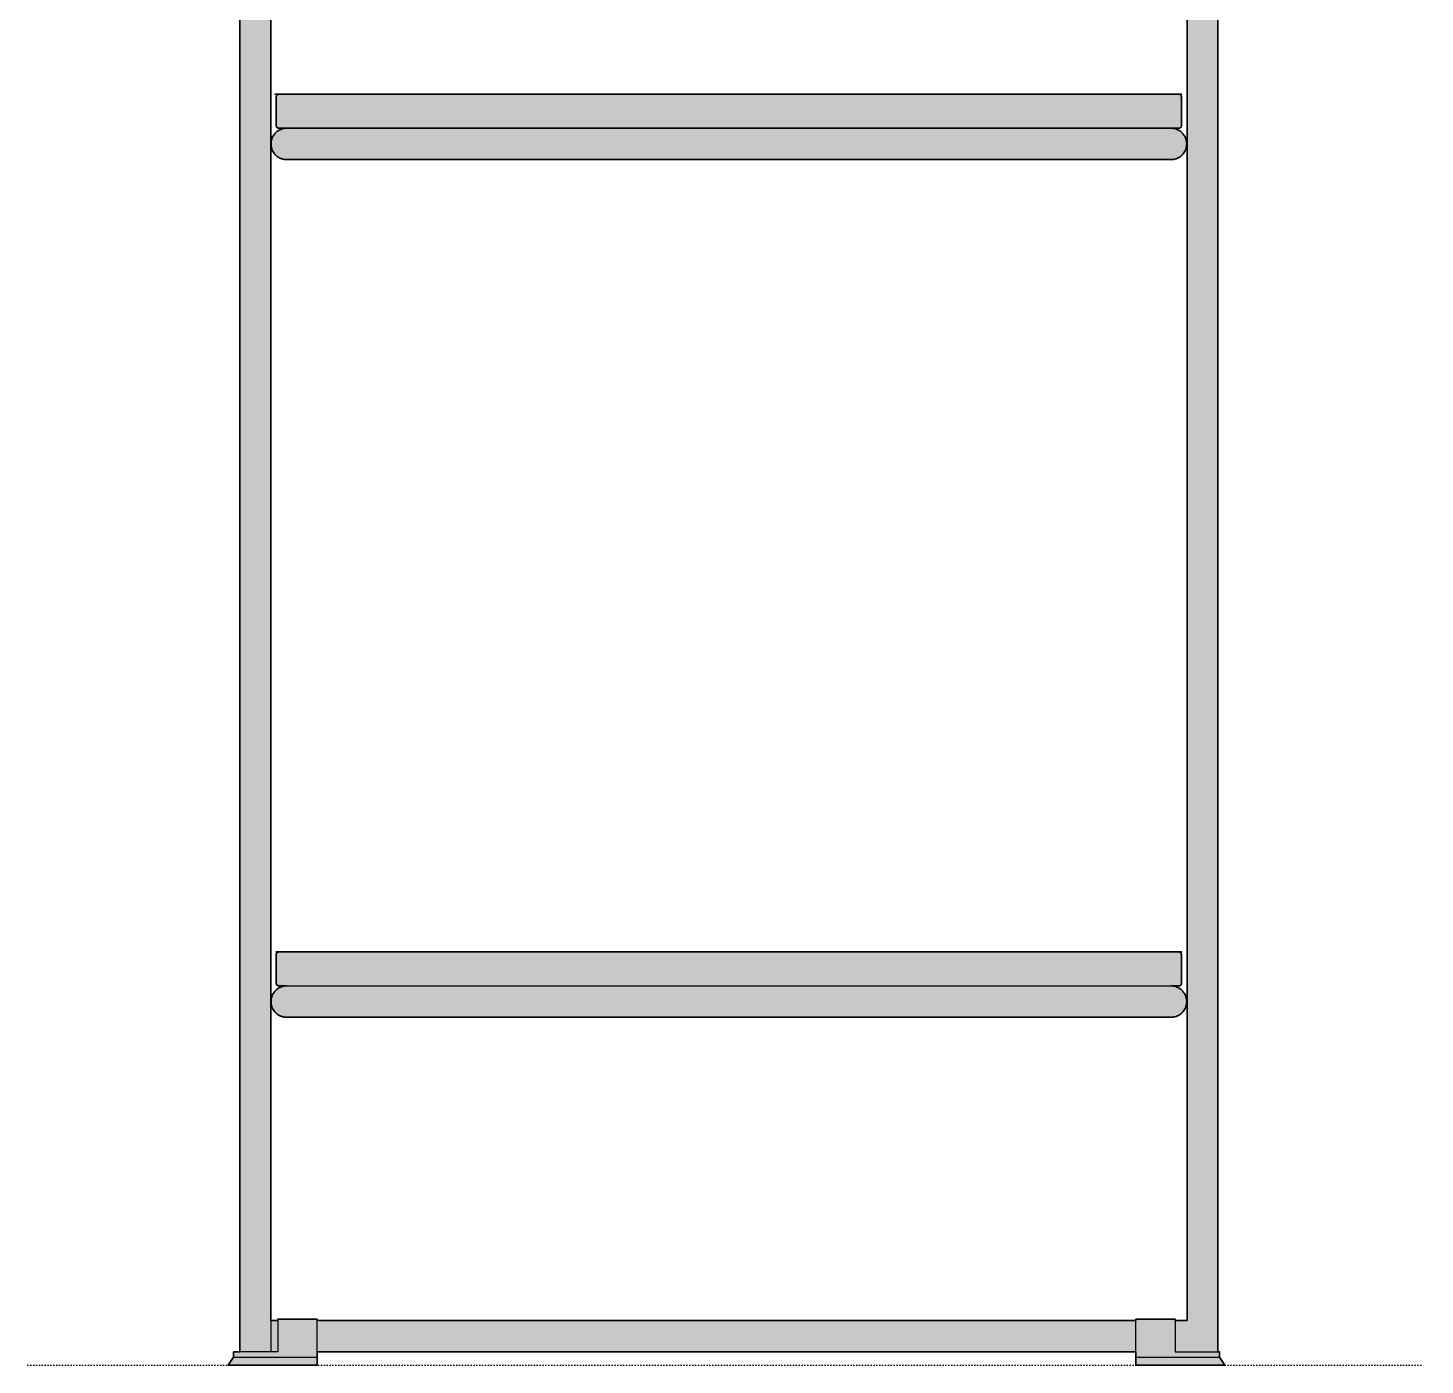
# Model space of a CAD drawing. Header units: millimetres. Extents: x 0 to 2151, y -627 to 1650.
# Drawn here: x 1617 to 2151, y 0 to 511 of the extents above; entities that cross this region are included whole.
import ezdxf

# ---------------------------------------------------------------- set-up
doc = ezdxf.new("R2010")
doc.units = ezdxf.units.MM
doc.linetypes.add('Dots', pattern=[1, 0, -1])
doc.layers.add('Blocks', color=7, linetype='Continuous')
doc.layers.add('Blocks$Fill', color=7, linetype='Continuous', true_color=0xffffff)
for name, color, linetype, lineweight, true_color in [('Blocks$Inner', 7, 'Continuous', 25, 0x007f00), ('Blocks$Outline', 7, 'Continuous', 35, 0xff3f3f), ('Groud', 7, 'Dots', 25, 0x243775)]:
    doc.layers.add(name, color=color, linetype=linetype, lineweight=lineweight, true_color=true_color)

# ---------------------------------------------------------------- blocks, each defined once
blk = doc.blocks.new('Planner MC520 Side')
at = {"layer": 'Blocks$Fill'}
h = blk.add_hatch(color=256, dxfattribs=at)
h.paths.add_polyline_path([(453.93, 1637), (453.95, 1637), (453.98, 1637), (454, 1637), (454.02, 1637.01), (454.04, 1637.01), (454.07, 1637.01), (454.09, 1637.02), (454.11, 1637.02), (454.13, 1637.03), (454.16, 1637.03), (454.18, 1637.04), (454.2, 1637.04), (454.23, 1637.05), (454.25, 1637.06), (454.27, 1637.07), (454.29, 1637.08), (454.32, 1637.09), (454.34, 1637.1), (454.36, 1637.11), (454.38, 1637.12), (454.41, 1637.13), (454.43, 1637.15), (454.45, 1637.16), (454.47, 1637.17), (454.49, 1637.19), (454.51, 1637.2), (454.53, 1637.22), (454.55, 1637.23), (454.57, 1637.25), (454.59, 1637.27), (454.61, 1637.28), (454.63, 1637.3), (454.64, 1637.32), (454.66, 1637.34), (454.68, 1637.36), (454.69, 1637.38), (454.71, 1637.4), (454.72, 1637.42), (454.74, 1637.44), (454.75, 1637.46), (454.76, 1637.48), (454.78, 1637.5), (454.79, 1637.53), (454.8, 1637.55), (454.81, 1637.57), (454.82, 1637.59), (454.83, 1637.62), (454.84, 1637.64), (454.85, 1637.66), (454.86, 1637.68), (454.86, 1637.71), (454.87, 1637.73), (454.88, 1637.75), (454.88, 1637.78), (454.89, 1637.8), (454.89, 1637.82), (454.9, 1637.84), (454.9, 1637.87), (454.9, 1637.89), (454.9, 1637.91), (454.91, 1637.93), (454.91, 1637.96), (454.91, 1637.98), (454.91, 1638), (454.91, 1649), (454.91, 1649.02), (454.91, 1649.05), (454.91, 1649.07), (454.9, 1649.09), (454.9, 1649.11), (454.9, 1649.14), (454.9, 1649.16), (454.89, 1649.18), (454.89, 1649.21), (454.88, 1649.23), (454.88, 1649.25), (454.87, 1649.28), (454.86, 1649.3), (454.86, 1649.32), (454.85, 1649.35), (454.84, 1649.37), (454.83, 1649.39), (454.82, 1649.41), (454.81, 1649.44), (454.8, 1649.46), (454.79, 1649.48), (454.77, 1649.5), (454.76, 1649.53), (454.75, 1649.55), (454.73, 1649.57), (454.72, 1649.59), (454.7, 1649.61), (454.69, 1649.63), (454.67, 1649.65), (454.65, 1649.67), (454.63, 1649.69), (454.62, 1649.71), (454.6, 1649.73), (454.58, 1649.74), (454.56, 1649.76), (454.54, 1649.78), (454.52, 1649.79), (454.5, 1649.81), (454.48, 1649.82), (454.46, 1649.84), (454.43, 1649.85), (454.41, 1649.86), (454.39, 1649.88), (454.37, 1649.89), (454.35, 1649.9), (454.32, 1649.91), (454.3, 1649.92), (454.28, 1649.93), (454.25, 1649.94), (454.23, 1649.95), (454.21, 1649.95), (454.18, 1649.96), (454.16, 1649.97), (454.14, 1649.97), (454.11, 1649.98), (454.09, 1649.98), (454.07, 1649.99), (454.04, 1649.99), (454.02, 1649.99), (454, 1650), (453.98, 1650), (453.95, 1650), (453.93, 1650), (453.91, 1650), (81.91, 1650), (81.89, 1650), (81.86, 1650), (81.84, 1650), (81.82, 1650), (81.8, 1649.99), (81.77, 1649.99), (81.75, 1649.99), (81.73, 1649.98), (81.7, 1649.98), (81.68, 1649.97), (81.66, 1649.97), (81.63, 1649.96), (81.61, 1649.95), (81.59, 1649.95), (81.56, 1649.94), (81.54, 1649.93), (81.52, 1649.92), (81.49, 1649.91), (81.47, 1649.9), (81.45, 1649.89), (81.43, 1649.88), (81.41, 1649.86), (81.38, 1649.85), (81.36, 1649.84), (81.34, 1649.82), (81.32, 1649.81), (81.3, 1649.79), (81.28, 1649.78), (81.26, 1649.76), (81.24, 1649.74), (81.22, 1649.73), (81.2, 1649.71), (81.18, 1649.69), (81.17, 1649.67), (81.15, 1649.65), (81.13, 1649.63), (81.12, 1649.61), (81.1, 1649.59), (81.09, 1649.57), (81.07, 1649.55), (81.06, 1649.53), (81.05, 1649.5), (81.03, 1649.48), (81.02, 1649.46), (81.01, 1649.44), (81, 1649.41), (80.99, 1649.39), (80.98, 1649.37), (80.97, 1649.35), (80.96, 1649.32), (80.95, 1649.3), (80.95, 1649.28), (80.94, 1649.25), (80.94, 1649.23), (80.93, 1649.21), (80.93, 1649.18), (80.92, 1649.16), (80.92, 1649.14), (80.92, 1649.11), (80.91, 1649.09), (80.91, 1649.07), (80.91, 1649.05), (80.91, 1649.02), (80.91, 1649), (80.91, 1638), (80.91, 1637.98), (80.91, 1637.96), (80.91, 1637.93), (80.91, 1637.91), (80.92, 1637.89), (80.92, 1637.87), (80.92, 1637.84), (80.93, 1637.82), (80.93, 1637.8), (80.93, 1637.78), (80.94, 1637.75), (80.95, 1637.73), (80.95, 1637.71), (80.96, 1637.68), (80.97, 1637.66), (80.98, 1637.64), (80.99, 1637.62), (81, 1637.59), (81.01, 1637.57), (81.02, 1637.55), (81.03, 1637.53), (81.04, 1637.5), (81.05, 1637.48), (81.07, 1637.46), (81.08, 1637.44), (81.09, 1637.42), (81.11, 1637.4), (81.13, 1637.38), (81.14, 1637.36), (81.16, 1637.34), (81.18, 1637.32), (81.19, 1637.3), (81.21, 1637.28), (81.23, 1637.27), (81.25, 1637.25), (81.27, 1637.23), (81.29, 1637.22), (81.31, 1637.2), (81.33, 1637.19), (81.35, 1637.17), (81.37, 1637.16), (81.39, 1637.15), (81.41, 1637.13), (81.43, 1637.12), (81.46, 1637.11), (81.48, 1637.1), (81.5, 1637.09), (81.52, 1637.08), (81.55, 1637.07), (81.57, 1637.06), (81.59, 1637.05), (81.61, 1637.04), (81.64, 1637.04), (81.66, 1637.03), (81.68, 1637.03), (81.71, 1637.02), (81.73, 1637.02), (81.75, 1637.01), (81.77, 1637.01), (81.8, 1637.01), (81.82, 1637), (81.84, 1637), (81.86, 1637), (81.89, 1637), (81.03, 1637), (81.03, 5), (78.55, 5), (78.55, 3), (76.55, 0), (110.51, 0), (110.51, 5), (423.51, 5), (423.51, 0), (457.47, 0), (455.47, 3), (455.47, 5), (454.79, 5), (454.79, 1637)], flags=0)
h.paths.add_polyline_path([(110.51, 17), (110.51, 17.5), (95.51, 17.5), (95.51, 17), (92.79, 17), (92.79, 1625), (443.03, 1625), (443.03, 17), (438.51, 17), (438.51, 17.5), (423.51, 17.5), (423.51, 17)], flags=0)
for points in [[(436.91, 473), (439.91, 473), (439.93, 473), (439.95, 473), (439.98, 473), (440, 473), (440.02, 473.01), (440.04, 473.01), (440.07, 473.01), (440.09, 473.02), (440.11, 473.02), (440.14, 473.03), (440.16, 473.03), (440.18, 473.04), (440.21, 473.05), (440.23, 473.05), (440.25, 473.06), (440.28, 473.07), (440.3, 473.08), (440.32, 473.09), (440.35, 473.1), (440.37, 473.11), (440.39, 473.12), (440.41, 473.14), (440.43, 473.15), (440.46, 473.16), (440.48, 473.18), (440.5, 473.19), (440.52, 473.21), (440.54, 473.22), (440.56, 473.24), (440.58, 473.26), (440.6, 473.28), (440.62, 473.29), (440.63, 473.31), (440.65, 473.33), (440.67, 473.35), (440.69, 473.37), (440.7, 473.39), (440.72, 473.41), (440.73, 473.43), (440.75, 473.45), (440.76, 473.47), (440.77, 473.5), (440.79, 473.52), (440.8, 473.54), (440.81, 473.56), (440.82, 473.59), (440.83, 473.61), (440.84, 473.63), (440.85, 473.66), (440.86, 473.68), (440.86, 473.7), (440.87, 473.73), (440.88, 473.75), (440.88, 473.77), (440.89, 473.8), (440.89, 473.82), (440.9, 473.84), (440.9, 473.86), (440.9, 473.89), (440.9, 473.91), (440.91, 473.93), (440.91, 473.96), (440.91, 473.98), (440.91, 474), (440.91, 485), (440.91, 485.02), (440.91, 485.05), (440.91, 485.07), (440.9, 485.09), (440.9, 485.11), (440.9, 485.14), (440.9, 485.16), (440.89, 485.18), (440.89, 485.21), (440.88, 485.23), (440.88, 485.25), (440.87, 485.28), (440.86, 485.3), (440.86, 485.32), (440.85, 485.35), (440.84, 485.37), (440.83, 485.39), (440.82, 485.41), (440.81, 485.44), (440.8, 485.46), (440.79, 485.48), (440.77, 485.5), (440.76, 485.53), (440.75, 485.55), (440.73, 485.57), (440.72, 485.59), (440.7, 485.61), (440.69, 485.63), (440.67, 485.65), (440.65, 485.67), (440.63, 485.69), (440.62, 485.71), (440.6, 485.73), (440.58, 485.74), (440.56, 485.76), (440.54, 485.78), (440.52, 485.79), (440.5, 485.81), (440.48, 485.82), (440.46, 485.84), (440.43, 485.85), (440.41, 485.86), (440.39, 485.88), (440.37, 485.89), (440.35, 485.9), (440.32, 485.91), (440.3, 485.92), (440.28, 485.93), (440.25, 485.94), (440.23, 485.95), (440.21, 485.95), (440.18, 485.96), (440.16, 485.97), (440.14, 485.97), (440.11, 485.98), (440.09, 485.98), (440.07, 485.99), (440.04, 485.99), (440.02, 485.99), (440, 486), (439.98, 486), (439.95, 486), (439.93, 486), (439.91, 486), (95.91, 486), (95.89, 486), (95.86, 486), (95.84, 486), (95.82, 486), (95.8, 485.99), (95.77, 485.99), (95.75, 485.99), (95.73, 485.98), (95.7, 485.98), (95.68, 485.97), (95.66, 485.97), (95.63, 485.96), (95.61, 485.95), (95.59, 485.95), (95.56, 485.94), (95.54, 485.93), (95.52, 485.92), (95.49, 485.91), (95.47, 485.9), (95.45, 485.89), (95.43, 485.88), (95.41, 485.86), (95.38, 485.85), (95.36, 485.84), (95.34, 485.82), (95.32, 485.81), (95.3, 485.79), (95.28, 485.78), (95.26, 485.76), (95.24, 485.74), (95.22, 485.73), (95.2, 485.71), (95.18, 485.69), (95.17, 485.67), (95.15, 485.65), (95.13, 485.63), (95.12, 485.61), (95.1, 485.59), (95.09, 485.57), (95.07, 485.55), (95.06, 485.53), (95.05, 485.5), (95.03, 485.48), (95.02, 485.46), (95.01, 485.44), (95, 485.41), (94.99, 485.39), (94.98, 485.37), (94.97, 485.35), (94.96, 485.32), (94.95, 485.3), (94.95, 485.28), (94.94, 485.25), (94.94, 485.23), (94.93, 485.21), (94.93, 485.18), (94.92, 485.16), (94.92, 485.14), (94.92, 485.11), (94.91, 485.09), (94.91, 485.07), (94.91, 485.05), (94.91, 485.02), (94.91, 485), (94.91, 474), (94.91, 473.98), (94.91, 473.96), (94.91, 473.93), (94.91, 473.91), (94.92, 473.89), (94.92, 473.86), (94.92, 473.84), (94.93, 473.82), (94.93, 473.8), (94.94, 473.77), (94.94, 473.75), (94.95, 473.73), (94.95, 473.7), (94.96, 473.68), (94.97, 473.66), (94.98, 473.63), (94.99, 473.61), (95, 473.59), (95.01, 473.56), (95.02, 473.54), (95.03, 473.52), (95.05, 473.5), (95.06, 473.47), (95.07, 473.45), (95.09, 473.43), (95.1, 473.41), (95.12, 473.39), (95.13, 473.37), (95.15, 473.35), (95.17, 473.33), (95.18, 473.31), (95.2, 473.29), (95.22, 473.28), (95.24, 473.26), (95.26, 473.24), (95.28, 473.22), (95.3, 473.21), (95.32, 473.19), (95.34, 473.18), (95.36, 473.16), (95.38, 473.15), (95.41, 473.14), (95.43, 473.12), (95.45, 473.11), (95.47, 473.1), (95.49, 473.09), (95.52, 473.08), (95.54, 473.07), (95.56, 473.06), (95.59, 473.05), (95.61, 473.05), (95.63, 473.04), (95.66, 473.03), (95.68, 473.03), (95.7, 473.02), (95.73, 473.02), (95.75, 473.01), (95.77, 473.01), (95.8, 473.01), (95.82, 473), (95.84, 473), (95.86, 473), (95.89, 473), (95.91, 473), (98.91, 473), (98.91, 473), (98.91, 473), (98.91, 473), (98.84, 473), (98.64, 472.99), (98.51, 472.98), (98.35, 472.97), (98.17, 472.95), (97.98, 472.92), (97.77, 472.88), (97.56, 472.84), (97.45, 472.82), (97.34, 472.79), (97.23, 472.76), (97.12, 472.73), (97.01, 472.69), (96.9, 472.66), (96.79, 472.62), (96.69, 472.58), (96.58, 472.53), (96.47, 472.48), (96.36, 472.43), (96.26, 472.38), (96.1, 472.3), (95.94, 472.21), (95.79, 472.12), (95.63, 472.03), (95.48, 471.92), (95.33, 471.82), (95.18, 471.7), (95.1, 471.64), (95.03, 471.58), (94.96, 471.52), (94.89, 471.46), (94.82, 471.39), (94.75, 471.33), (94.61, 471.19), (94.48, 471.04), (94.35, 470.89), (94.22, 470.73), (94.09, 470.57), (93.97, 470.4), (93.91, 470.32), (93.85, 470.23), (93.79, 470.14), (93.74, 470.05), (93.68, 469.96), (93.63, 469.86), (93.58, 469.77), (93.53, 469.67), (93.49, 469.58), (93.44, 469.48), (93.4, 469.38), (93.36, 469.28), (93.32, 469.18), (93.29, 469.08), (93.25, 468.97), (93.22, 468.87), (93.16, 468.65), (93.1, 468.43), (93.05, 468.21), (93.01, 467.97), (92.98, 467.74), (92.95, 467.5), (92.93, 467.25), (92.91, 467), (92.93, 466.75), (92.95, 466.5), (92.98, 466.26), (93.01, 466.03), (93.05, 465.79), (93.1, 465.57), (93.16, 465.35), (93.22, 465.13), (93.25, 465.03), (93.29, 464.92), (93.32, 464.82), (93.36, 464.72), (93.4, 464.62), (93.44, 464.52), (93.49, 464.42), (93.53, 464.33), (93.58, 464.23), (93.63, 464.14), (93.68, 464.04), (93.74, 463.95), (93.79, 463.86), (93.85, 463.77), (93.91, 463.68), (93.97, 463.6), (94.09, 463.43), (94.22, 463.26), (94.35, 463.11), (94.48, 462.96), (94.61, 462.81), (94.75, 462.67), (94.82, 462.61), (94.89, 462.54), (94.96, 462.48), (95.03, 462.42), (95.1, 462.36), (95.18, 462.3), (95.33, 462.18), (95.48, 462.08), (95.63, 461.97), (95.79, 461.88), (95.94, 461.79), (96.1, 461.7), (96.26, 461.62), (96.36, 461.57), (96.47, 461.52), (96.58, 461.47), (96.69, 461.42), (96.79, 461.38), (96.9, 461.34), (97.01, 461.31), (97.12, 461.27), (97.23, 461.24), (97.34, 461.21), (97.56, 461.15), (97.77, 461.11), (97.88, 461.09), (97.98, 461.07), (98.17, 461.04), (98.35, 461.02), (98.51, 461.01), (98.64, 461), (98.75, 461), (98.84, 461), (98.91, 461), (98.91, 461), (436.91, 461), (436.91, 461), (436.93, 461), (436.98, 461), (437.06, 461), (437.18, 461), (437.31, 461.01), (437.47, 461.02), (437.65, 461.04), (437.84, 461.07), (437.94, 461.09), (438.04, 461.11), (438.26, 461.15), (438.47, 461.21), (438.58, 461.24), (438.69, 461.27), (438.8, 461.31), (438.91, 461.34), (439.02, 461.38), (439.13, 461.42), (439.24, 461.47), (439.35, 461.52), (439.45, 461.57), (439.56, 461.62), (439.72, 461.7), (439.87, 461.79), (440.03, 461.88), (440.19, 461.97), (440.34, 462.08), (440.49, 462.18), (440.64, 462.3), (440.72, 462.36), (440.79, 462.42), (440.86, 462.48), (440.93, 462.54), (441, 462.61), (441.07, 462.67), (441.2, 462.81), (441.34, 462.96), (441.47, 463.11), (441.6, 463.26), (441.73, 463.43), (441.85, 463.6), (441.91, 463.68), (441.97, 463.77), (442.02, 463.86), (442.08, 463.95), (442.13, 464.04), (442.19, 464.14), (442.24, 464.23), (442.28, 464.33), (442.33, 464.42), (442.37, 464.52), (442.42, 464.62), (442.46, 464.72), (442.49, 464.82), (442.53, 464.92), (442.56, 465.03), (442.6, 465.13), (442.66, 465.35), (442.71, 465.57), (442.76, 465.79), (442.8, 466.03), (442.84, 466.26), (442.87, 466.5), (442.89, 466.75), (442.91, 467), (442.89, 467.25), (442.87, 467.5), (442.84, 467.74), (442.8, 467.97), (442.76, 468.21), (442.71, 468.43), (442.66, 468.65), (442.6, 468.87), (442.56, 468.97), (442.53, 469.08), (442.49, 469.18), (442.46, 469.28), (442.42, 469.38), (442.37, 469.48), (442.33, 469.58), (442.28, 469.67), (442.24, 469.77), (442.19, 469.86), (442.13, 469.96), (442.08, 470.05), (442.02, 470.14), (441.97, 470.23), (441.91, 470.32), (441.85, 470.4), (441.73, 470.57), (441.6, 470.73), (441.47, 470.89), (441.34, 471.04), (441.2, 471.19), (441.07, 471.33), (441, 471.39), (440.93, 471.46), (440.86, 471.52), (440.79, 471.58), (440.72, 471.64), (440.64, 471.7), (440.49, 471.82), (440.34, 471.92), (440.19, 472.03), (440.03, 472.12), (439.87, 472.21), (439.72, 472.3), (439.56, 472.38), (439.45, 472.43), (439.35, 472.48), (439.24, 472.53), (439.13, 472.58), (439.02, 472.62), (438.91, 472.66), (438.8, 472.69), (438.69, 472.73), (438.58, 472.76), (438.47, 472.79), (438.36, 472.82), (438.26, 472.84), (438.04, 472.88), (437.84, 472.92), (437.65, 472.95), (437.47, 472.97), (437.31, 472.98), (437.18, 472.99), (436.98, 473), (436.91, 473), (436.91, 473), (436.91, 473)], [(439.91, 145), (439.93, 145), (439.95, 145), (439.98, 145), (440, 145), (440.02, 145.01), (440.04, 145.01), (440.07, 145.01), (440.09, 145.02), (440.11, 145.02), (440.14, 145.03), (440.16, 145.03), (440.18, 145.04), (440.21, 145.05), (440.23, 145.05), (440.25, 145.06), (440.28, 145.07), (440.3, 145.08), (440.32, 145.09), (440.35, 145.1), (440.37, 145.11), (440.39, 145.12), (440.41, 145.14), (440.43, 145.15), (440.46, 145.16), (440.48, 145.18), (440.5, 145.19), (440.52, 145.21), (440.54, 145.22), (440.56, 145.24), (440.58, 145.26), (440.6, 145.28), (440.62, 145.29), (440.63, 145.31), (440.65, 145.33), (440.67, 145.35), (440.69, 145.37), (440.7, 145.39), (440.72, 145.41), (440.73, 145.43), (440.75, 145.45), (440.76, 145.47), (440.77, 145.5), (440.79, 145.52), (440.8, 145.54), (440.81, 145.56), (440.82, 145.59), (440.83, 145.61), (440.84, 145.63), (440.85, 145.66), (440.86, 145.68), (440.86, 145.7), (440.87, 145.73), (440.88, 145.75), (440.88, 145.77), (440.89, 145.8), (440.89, 145.82), (440.9, 145.84), (440.9, 145.86), (440.9, 145.89), (440.9, 145.91), (440.91, 145.93), (440.91, 145.96), (440.91, 145.98), (440.91, 146), (440.91, 157), (440.91, 157.02), (440.91, 157.05), (440.91, 157.07), (440.9, 157.09), (440.9, 157.11), (440.9, 157.14), (440.9, 157.16), (440.89, 157.18), (440.89, 157.21), (440.88, 157.23), (440.88, 157.25), (440.87, 157.28), (440.86, 157.3), (440.86, 157.32), (440.85, 157.35), (440.84, 157.37), (440.83, 157.39), (440.82, 157.41), (440.81, 157.44), (440.8, 157.46), (440.79, 157.48), (440.77, 157.5), (440.76, 157.53), (440.75, 157.55), (440.73, 157.57), (440.72, 157.59), (440.7, 157.61), (440.69, 157.63), (440.67, 157.65), (440.65, 157.67), (440.63, 157.69), (440.62, 157.71), (440.6, 157.73), (440.58, 157.74), (440.56, 157.76), (440.54, 157.78), (440.52, 157.79), (440.5, 157.81), (440.48, 157.82), (440.46, 157.84), (440.43, 157.85), (440.41, 157.86), (440.39, 157.88), (440.37, 157.89), (440.35, 157.9), (440.32, 157.91), (440.3, 157.92), (440.28, 157.93), (440.25, 157.94), (440.23, 157.95), (440.21, 157.95), (440.18, 157.96), (440.16, 157.97), (440.14, 157.97), (440.11, 157.98), (440.09, 157.98), (440.07, 157.99), (440.04, 157.99), (440.02, 157.99), (440, 158), (439.98, 158), (439.95, 158), (439.93, 158), (439.91, 158), (95.91, 158), (95.89, 158), (95.86, 158), (95.84, 158), (95.82, 158), (95.8, 157.99), (95.77, 157.99), (95.75, 157.99), (95.73, 157.98), (95.7, 157.98), (95.68, 157.97), (95.66, 157.97), (95.63, 157.96), (95.61, 157.95), (95.59, 157.95), (95.56, 157.94), (95.54, 157.93), (95.52, 157.92), (95.49, 157.91), (95.47, 157.9), (95.45, 157.89), (95.43, 157.88), (95.41, 157.86), (95.38, 157.85), (95.36, 157.84), (95.34, 157.82), (95.32, 157.81), (95.3, 157.79), (95.28, 157.78), (95.26, 157.76), (95.24, 157.74), (95.22, 157.73), (95.2, 157.71), (95.18, 157.69), (95.17, 157.67), (95.15, 157.65), (95.13, 157.63), (95.12, 157.61), (95.1, 157.59), (95.09, 157.57), (95.07, 157.55), (95.06, 157.53), (95.05, 157.5), (95.03, 157.48), (95.02, 157.46), (95.01, 157.44), (95, 157.41), (94.99, 157.39), (94.98, 157.37), (94.97, 157.35), (94.96, 157.32), (94.95, 157.3), (94.95, 157.28), (94.94, 157.25), (94.94, 157.23), (94.93, 157.21), (94.93, 157.18), (94.92, 157.16), (94.92, 157.14), (94.92, 157.11), (94.91, 157.09), (94.91, 157.07), (94.91, 157.05), (94.91, 157.02), (94.91, 157), (94.91, 146), (94.91, 145.98), (94.91, 145.96), (94.91, 145.93), (94.91, 145.91), (94.92, 145.89), (94.92, 145.86), (94.92, 145.84), (94.93, 145.82), (94.93, 145.8), (94.94, 145.77), (94.94, 145.75), (94.95, 145.73), (94.95, 145.7), (94.96, 145.68), (94.97, 145.66), (94.98, 145.63), (94.99, 145.61), (95, 145.59), (95.01, 145.56), (95.02, 145.54), (95.03, 145.52), (95.05, 145.5), (95.06, 145.47), (95.07, 145.45), (95.09, 145.43), (95.1, 145.41), (95.12, 145.39), (95.13, 145.37), (95.15, 145.35), (95.17, 145.33), (95.18, 145.31), (95.2, 145.29), (95.22, 145.28), (95.24, 145.26), (95.26, 145.24), (95.28, 145.22), (95.3, 145.21), (95.32, 145.19), (95.34, 145.18), (95.36, 145.16), (95.38, 145.15), (95.41, 145.14), (95.43, 145.12), (95.45, 145.11), (95.47, 145.1), (95.49, 145.09), (95.52, 145.08), (95.54, 145.07), (95.56, 145.06), (95.59, 145.05), (95.61, 145.05), (95.63, 145.04), (95.66, 145.03), (95.68, 145.03), (95.7, 145.02), (95.73, 145.02), (95.75, 145.01), (95.77, 145.01), (95.8, 145.01), (95.82, 145), (95.84, 145), (95.86, 145), (95.89, 145), (95.91, 145), (98.91, 145), (98.5, 144.98), (98.34, 144.97), (98.17, 144.95), (97.98, 144.92), (97.77, 144.88), (97.56, 144.84), (97.45, 144.82), (97.34, 144.79), (97.23, 144.76), (97.12, 144.73), (97.01, 144.69), (96.9, 144.66), (96.79, 144.62), (96.69, 144.58), (96.58, 144.53), (96.47, 144.48), (96.36, 144.43), (96.26, 144.38), (96.1, 144.3), (95.94, 144.21), (95.79, 144.12), (95.63, 144.03), (95.48, 143.92), (95.33, 143.82), (95.18, 143.7), (95.1, 143.64), (95.03, 143.58), (94.96, 143.52), (94.89, 143.46), (94.82, 143.39), (94.75, 143.33), (94.61, 143.19), (94.48, 143.04), (94.35, 142.89), (94.22, 142.73), (94.09, 142.57), (93.97, 142.4), (93.91, 142.32), (93.85, 142.23), (93.79, 142.14), (93.74, 142.05), (93.68, 141.96), (93.63, 141.86), (93.58, 141.77), (93.53, 141.67), (93.49, 141.58), (93.44, 141.48), (93.4, 141.38), (93.36, 141.28), (93.32, 141.18), (93.29, 141.08), (93.25, 140.97), (93.22, 140.87), (93.16, 140.65), (93.1, 140.43), (93.05, 140.21), (93.01, 139.97), (92.98, 139.74), (92.95, 139.5), (92.93, 139.25), (92.91, 139), (92.93, 138.75), (92.95, 138.5), (92.98, 138.26), (93.01, 138.03), (93.05, 137.79), (93.1, 137.57), (93.16, 137.35), (93.22, 137.13), (93.25, 137.03), (93.29, 136.92), (93.32, 136.82), (93.36, 136.72), (93.4, 136.62), (93.44, 136.52), (93.49, 136.42), (93.53, 136.33), (93.58, 136.23), (93.63, 136.14), (93.68, 136.04), (93.74, 135.95), (93.79, 135.86), (93.85, 135.77), (93.91, 135.68), (93.97, 135.6), (94.09, 135.43), (94.22, 135.26), (94.35, 135.11), (94.48, 134.96), (94.61, 134.81), (94.75, 134.67), (94.82, 134.61), (94.89, 134.54), (94.96, 134.48), (95.03, 134.42), (95.1, 134.36), (95.18, 134.3), (95.33, 134.18), (95.48, 134.08), (95.63, 133.97), (95.79, 133.88), (95.94, 133.79), (96.1, 133.7), (96.26, 133.62), (96.36, 133.57), (96.47, 133.52), (96.58, 133.47), (96.69, 133.42), (96.79, 133.38), (96.9, 133.34), (97.01, 133.31), (97.12, 133.27), (97.23, 133.24), (97.34, 133.21), (97.56, 133.15), (97.77, 133.11), (97.88, 133.09), (97.98, 133.07), (98.17, 133.04), (98.35, 133.02), (98.51, 133.01), (98.64, 133), (98.75, 133), (98.84, 133), (98.91, 133), (98.91, 133), (436.91, 133), (436.91, 133), (436.93, 133), (436.98, 133), (437.06, 133), (437.18, 133), (437.31, 133.01), (437.47, 133.02), (437.65, 133.04), (437.84, 133.07), (437.94, 133.09), (438.04, 133.11), (438.26, 133.15), (438.47, 133.21), (438.58, 133.24), (438.69, 133.27), (438.8, 133.31), (438.91, 133.34), (439.02, 133.38), (439.13, 133.42), (439.24, 133.47), (439.35, 133.52), (439.45, 133.57), (439.56, 133.62), (439.72, 133.7), (439.87, 133.79), (440.03, 133.88), (440.19, 133.97), (440.34, 134.08), (440.49, 134.18), (440.64, 134.3), (440.72, 134.36), (440.79, 134.42), (440.86, 134.48), (440.93, 134.54), (441, 134.61), (441.07, 134.67), (441.2, 134.81), (441.34, 134.96), (441.47, 135.11), (441.6, 135.26), (441.73, 135.43), (441.85, 135.6), (441.91, 135.68), (441.97, 135.77), (442.02, 135.86), (442.08, 135.95), (442.13, 136.04), (442.19, 136.14), (442.24, 136.23), (442.28, 136.33), (442.33, 136.42), (442.37, 136.52), (442.42, 136.62), (442.46, 136.72), (442.49, 136.82), (442.53, 136.92), (442.56, 137.03), (442.6, 137.13), (442.66, 137.35), (442.71, 137.57), (442.76, 137.79), (442.8, 138.03), (442.84, 138.26), (442.87, 138.5), (442.89, 138.75), (442.91, 139), (442.89, 139.25), (442.87, 139.5), (442.84, 139.74), (442.8, 139.97), (442.76, 140.21), (442.71, 140.43), (442.66, 140.65), (442.6, 140.87), (442.56, 140.97), (442.53, 141.08), (442.49, 141.18), (442.46, 141.28), (442.42, 141.38), (442.37, 141.48), (442.33, 141.58), (442.28, 141.67), (442.24, 141.77), (442.19, 141.86), (442.13, 141.96), (442.08, 142.05), (442.02, 142.14), (441.97, 142.23), (441.91, 142.32), (441.85, 142.4), (441.73, 142.57), (441.6, 142.73), (441.47, 142.89), (441.34, 143.04), (441.2, 143.19), (441.07, 143.33), (441, 143.39), (440.93, 143.46), (440.86, 143.52), (440.79, 143.58), (440.72, 143.64), (440.64, 143.7), (440.49, 143.82), (440.34, 143.92), (440.19, 144.03), (440.03, 144.12), (439.87, 144.21), (439.72, 144.3), (439.56, 144.38), (439.45, 144.43), (439.35, 144.48), (439.24, 144.53), (439.13, 144.58), (439.02, 144.62), (438.91, 144.66), (438.8, 144.69), (438.69, 144.73), (438.58, 144.76), (438.47, 144.79), (438.36, 144.82), (438.26, 144.84), (438.04, 144.88), (437.84, 144.92), (437.65, 144.95), (437.47, 144.97), (437.32, 144.98), (437.18, 144.99), (436.91, 145)]]:
    blk.add_hatch(color=256, dxfattribs=at).paths.add_polyline_path(points, flags=0)
at = {"layer": 'Blocks$Inner'}
for p, q in [((95.91, 486), (439.91, 486)), ((94.91, 474), (94.91, 485)), ((440.91, 485), (440.91, 474)), ((439.91, 473), (95.91, 473)), ((98.91, 473), (436.91, 473)), ((430.91, 473), (436.91, 473)), ((436.91, 461), (98.91, 461)), ((94.91, 157), (94.91, 146)), ((439.91, 158), (95.91, 158)), ((440.91, 146), (440.91, 157)), ((95.91, 145), (439.91, 145)), ((436.91, 133), (98.91, 133)), ((95.51, 17), (92.79, 17)), ((110.51, 17), (423.51, 17)), ((78.55, 3), (110.51, 3)), ((423.51, 5), (110.51, 5))]:
    blk.add_line(p, q, dxfattribs=at)
for points in [[(81.03, 5), (81.03, 1637), (454.79, 1637), (454.79, 5)], [(438.51, 17), (443.03, 17), (443.03, 1625), (92.79, 1625), (92.79, 5)], [(423.51, 3), (455.47, 3), (457.47, 0), (423.51, 0), (423.51, 17.5), (438.51, 17.5), (438.51, 5), (455.47, 5), (455.47, 3)]]:
    blk.add_lwpolyline(points, dxfattribs=at)
blk.add_lwpolyline([(78.55, 5), (78.55, 3), (76.55, 0), (110.51, 0), (110.51, 17.5), (95.51, 17.5), (95.51, 5)], close=True, dxfattribs=at)
at = {"layer": 'Blocks$Inner', "extrusion": (0, 0, -1)}
for centre, start, end in [((-95.91, 485), 0, 90), ((-439.91, 485), 90, 180), ((-95.91, 474), 270, 0), ((-439.91, 474), 180, 270)]:
    blk.add_arc(centre, 1, start, end, dxfattribs=at)
at = {"layer": 'Blocks$Inner'}
for centre, start, end in [((95.91, 157), 90, 180), ((439.91, 157), 0, 90), ((95.91, 146), 180, 270), ((439.91, 146), 270, 0)]:
    blk.add_arc(centre, 1, start, end, dxfattribs=at)
for points, knots in [([(92.91, 467), (92.93, 467.34), (93, 467.99), (93.17, 468.73), (93.33, 469.21), (93.44, 469.48), (93.62, 469.87), (93.96, 470.42), (94.35, 470.9), (94.61, 471.19), (94.79, 471.37), (95.12, 471.67), (95.63, 472.04), (96.19, 472.36), (96.68, 472.58), (97.27, 472.79), (98.31, 473), (98.91, 473), (98.91, 473)], [345.6666761, 345.6666761, 345.6666761, 345.6666761, 345.7083427, 345.7500094, 345.7708427, 345.7812594, 345.7916761, 345.8333427, 345.8750094, 345.8854261, 345.8958427, 345.9166761, 345.9583427, 346.0000094, 346.0277872, 346.055565, 346.1111205, 346.2222316, 346.2222316, 346.2222316, 346.2222316]), ([(436.91, 473), (436.91, 473), (437.51, 473), (438.55, 472.79), (439.13, 472.58), (439.63, 472.36), (440.19, 472.04), (440.7, 471.67), (441.03, 471.37), (441.2, 471.19), (441.47, 470.9), (441.86, 470.42), (442.2, 469.87), (442.38, 469.48), (442.48, 469.21), (442.65, 468.73), (442.82, 467.99), (442.89, 467.34), (442.91, 467)], [6.0000058, 6.0000058, 6.0000058, 6.0000058, 6.1111169, 6.1666725, 6.1944503, 6.222228, 6.2638947, 6.3055614, 6.3263947, 6.3368114, 6.347228, 6.3888947, 6.4305614, 6.440978, 6.4513947, 6.472228, 6.5138947, 6.5555614, 6.5555614, 6.5555614, 6.5555614]), ([(98.91, 461), (98.91, 461), (98.31, 460.98), (97.27, 461.21), (96.68, 461.42), (96.19, 461.64), (95.63, 461.96), (95.12, 462.33), (94.79, 462.63), (94.61, 462.81), (94.35, 463.1), (93.96, 463.58), (93.62, 464.13), (93.44, 464.52), (93.33, 464.79), (93.17, 465.27), (93, 466.01), (92.93, 466.66), (92.91, 467)], [345.1111205, 345.1111205, 345.1111205, 345.1111205, 345.2222316, 345.2777872, 345.305565, 345.3333427, 345.3750094, 345.4166761, 345.4375094, 345.4479261, 345.4583427, 345.5000094, 345.5416761, 345.5520927, 345.5625094, 345.5833427, 345.6250094, 345.6666761, 345.6666761, 345.6666761, 345.6666761]), ([(442.91, 467), (442.89, 466.66), (442.82, 466.01), (442.65, 465.27), (442.48, 464.79), (442.38, 464.52), (442.2, 464.13), (441.86, 463.58), (441.47, 463.1), (441.2, 462.81), (441.03, 462.63), (440.7, 462.33), (440.19, 461.96), (439.63, 461.64), (439.13, 461.42), (438.55, 461.21), (437.51, 460.98), (436.91, 461), (436.91, 461)], [6.5555614, 6.5555614, 6.5555614, 6.5555614, 6.597228, 6.6388947, 6.659728, 6.6701447, 6.6805614, 6.722228, 6.7638947, 6.7743114, 6.784728, 6.8055614, 6.847228, 6.8888947, 6.9166725, 6.9444503, 7.0000058, 7.1111169, 7.1111169, 7.1111169, 7.1111169]), ([(92.91, 139), (92.93, 139.34), (93, 139.99), (93.17, 140.73), (93.33, 141.21), (93.44, 141.48), (93.62, 141.87), (93.96, 142.42), (94.35, 142.9), (94.61, 143.19), (94.79, 143.37), (95.12, 143.67), (95.63, 144.04), (96.19, 144.36), (96.68, 144.58), (97.27, 144.79), (98.31, 145), (98.91, 145), (98.91, 145)], [340.1111147, 340.1111147, 340.1111147, 340.1111147, 340.1527814, 340.194448, 340.2152814, 340.225698, 340.2361147, 340.2777814, 340.319448, 340.3298647, 340.3402814, 340.3611147, 340.4027814, 340.444448, 340.4722258, 340.5000036, 340.5555591, 340.6666702, 340.6666702, 340.6666702, 340.6666702]), ([(436.91, 145), (436.91, 145), (437.51, 145), (438.55, 144.79), (439.13, 144.58), (439.63, 144.36), (440.19, 144.04), (440.7, 143.67), (441.03, 143.37), (441.2, 143.19), (441.47, 142.9), (441.86, 142.42), (442.2, 141.87), (442.38, 141.48), (442.48, 141.21), (442.65, 140.73), (442.82, 139.99), (442.89, 139.34), (442.91, 139)], [0.4444444, 0.4444444, 0.4444444, 0.4444444, 0.5555556, 0.6111111, 0.6388889, 0.6666667, 0.7083333, 0.75, 0.7708333, 0.78125, 0.7916667, 0.8333333, 0.875, 0.8854167, 0.8958333, 0.9166667, 0.9583333, 1, 1, 1, 1]), ([(98.91, 133), (98.91, 133), (98.31, 132.98), (97.27, 133.21), (96.68, 133.42), (96.19, 133.64), (95.63, 133.96), (95.12, 134.33), (94.79, 134.63), (94.61, 134.81), (94.35, 135.1), (93.96, 135.58), (93.62, 136.13), (93.44, 136.52), (93.33, 136.79), (93.17, 137.27), (93, 138.01), (92.93, 138.66), (92.91, 139)], [339.5555591, 339.5555591, 339.5555591, 339.5555591, 339.6666702, 339.7222258, 339.7500036, 339.7777814, 339.819448, 339.8611147, 339.881948, 339.8923647, 339.9027814, 339.944448, 339.9861147, 339.9965314, 340.006948, 340.0277814, 340.069448, 340.1111147, 340.1111147, 340.1111147, 340.1111147]), ([(442.91, 139), (442.89, 138.66), (442.82, 138.01), (442.65, 137.27), (442.48, 136.79), (442.38, 136.52), (442.2, 136.13), (441.86, 135.58), (441.47, 135.1), (441.2, 134.81), (441.03, 134.63), (440.7, 134.33), (440.19, 133.96), (439.63, 133.64), (439.13, 133.42), (438.55, 133.21), (437.51, 132.98), (436.91, 133), (436.91, 133)], [1, 1, 1, 1, 1.0416667, 1.0833333, 1.1041667, 1.1145833, 1.125, 1.1666667, 1.2083333, 1.21875, 1.2291667, 1.25, 1.2916667, 1.3333333, 1.3611111, 1.3888889, 1.4444444, 1.5555556, 1.5555556, 1.5555556, 1.5555556])]:
    blk.add_open_spline(points, degree=3, knots=knots, dxfattribs=at)
at = {"layer": 'Blocks$Outline'}
for points in [[(81.89, 1637), (81.03, 1637), (81.03, 5)], [(454.79, 5), (454.79, 1637), (453.93, 1637)], [(92.79, 17), (92.79, 1625), (443.03, 1625), (443.03, 17), (438.51, 17)], [(95.51, 17), (92.79, 17)], [(110.51, 17), (110.51, 17.5), (95.51, 17.5), (95.51, 17)], [(423.51, 17), (110.51, 17)], [(438.51, 17), (438.51, 17.5), (423.51, 17.5), (423.51, 17)], [(78.55, 5), (78.55, 3), (76.55, 0), (110.51, 0), (110.51, 5)], [(81.03, 5), (78.55, 5)], [(110.51, 5), (423.51, 5)], [(423.51, 5), (423.51, 0), (457.47, 0), (455.47, 3)], [(455.47, 3), (455.47, 5), (454.79, 5)]]:
    blk.add_lwpolyline(points, dxfattribs=at)
for points, weights, knots in [([(436.91, 473), (438.41, 473), (439.91, 473), (440.91, 473), (440.91, 474), (440.91, 479.5), (440.91, 485), (440.91, 486), (439.91, 486), (267.91, 486), (95.91, 486), (94.91, 486), (94.91, 485), (94.91, 479.5), (94.91, 474)], [1, 1, 1, 0.707106781187, 1, 1, 1, 0.707106781187, 1, 1, 1, 0.707106781187, 1, 1, 1], [-720.853983, -720.853983, -720.853983, -717.85398, -717.85398, -716.283184, -716.283184, -705.283184, -705.283184, -703.712388, -703.712388, -359.712388, -359.712388, -358.141592, -358.141592, -347.141592, -347.141592, -347.141592]), ([(94.91, 474), (94.91, 473), (95.91, 473), (97.41, 473), (98.91, 473)], [1, 0.707106781187, 1, 1, 1], [-1063.424776, -1063.424776, -1063.424776, -1061.85398, -1061.85398, -1058.853982, -1058.853982, -1058.853982]), ([(439.91, 145), (440.91, 145), (440.91, 146), (440.91, 151.5), (440.91, 157), (440.91, 158), (439.91, 158), (267.91, 158), (95.91, 158), (94.91, 158), (94.91, 157), (94.91, 151.5), (94.91, 146), (94.91, 145), (95.91, 145), (97.41, 145), (98.91, 145)], [1, 0.707106781187, 1, 1, 1, 0.707106781187, 1, 1, 1, 0.707106781187, 1, 1, 1, 0.707106781187, 1, 1, 1], [345.570796, 345.570796, 345.570796, 347.141592, 347.141592, 358.141592, 358.141592, 359.712388, 359.712388, 703.712388, 703.712388, 705.283184, 705.283184, 716.283184, 716.283184, 717.85398, 717.85398, 720.853862, 720.853862, 720.853862])]:
    blk.add_rational_spline(points, weights, degree=2, knots=knots, dxfattribs=at)
for points, knots in [([(98.91, 473), (98.91, 473), (98.31, 473), (97.27, 472.79), (96.68, 472.58), (96.19, 472.36), (95.63, 472.04), (95.12, 471.67), (94.79, 471.37), (94.61, 471.19), (94.35, 470.9), (93.96, 470.42), (93.62, 469.87), (93.44, 469.48), (93.33, 469.21), (93.17, 468.73), (93, 467.99), (92.93, 467.34), (92.91, 467), (92.93, 466.66), (93, 466.01), (93.17, 465.27), (93.33, 464.79), (93.44, 464.52), (93.62, 464.13), (93.96, 463.58), (94.35, 463.1), (94.61, 462.81), (94.79, 462.63), (95.12, 462.33), (95.63, 461.96), (96.19, 461.64), (96.68, 461.42), (97.27, 461.21), (98.31, 460.98), (98.91, 461), (98.91, 461), (211.58, 461), (324.24, 461), (436.91, 461), (436.91, 461), (437.51, 460.98), (438.55, 461.21), (439.13, 461.42), (439.63, 461.64), (440.19, 461.96), (440.7, 462.33), (441.03, 462.63), (441.2, 462.81), (441.47, 463.1), (441.86, 463.58), (442.2, 464.13), (442.38, 464.52), (442.48, 464.79), (442.65, 465.27), (442.82, 466.01), (442.89, 466.66), (442.91, 467), (442.89, 467.34), (442.82, 467.99), (442.65, 468.73), (442.48, 469.21), (442.38, 469.48), (442.2, 469.87), (441.86, 470.42), (441.47, 470.9), (441.2, 471.19), (441.03, 471.37), (440.7, 471.67), (440.19, 472.04), (439.63, 472.36), (439.13, 472.58), (438.55, 472.79), (437.51, 473), (436.91, 473), (436.91, 473)], [-346.222232, -346.222232, -346.222232, -346.222232, -346.111121, -346.055565, -346.027787, -346.000009, -345.958343, -345.916676, -345.895843, -345.885426, -345.875009, -345.833343, -345.791676, -345.781259, -345.770843, -345.750009, -345.708343, -345.666676, -345.666676, -345.666676, -345.625009, -345.583343, -345.562509, -345.552093, -345.541676, -345.500009, -345.458343, -345.447926, -345.437509, -345.416676, -345.375009, -345.333343, -345.305565, -345.277787, -345.222232, -345.111121, -345.111121, -345.111121, -7.111117, -7.111117, -7.111117, -7.000006, -6.94445, -6.916672, -6.888895, -6.847228, -6.805561, -6.784728, -6.774311, -6.763895, -6.722228, -6.680561, -6.670145, -6.659728, -6.638895, -6.597228, -6.555561, -6.555561, -6.555561, -6.513895, -6.472228, -6.451395, -6.440978, -6.430561, -6.388895, -6.347228, -6.336811, -6.326395, -6.305561, -6.263895, -6.222228, -6.19445, -6.166672, -6.111117, -6.000006, -6.000006, -6.000006, -6.000006]), ([(98.91, 145), (98.9, 145), (98.3, 145), (97.27, 144.79), (96.68, 144.58), (96.19, 144.36), (95.63, 144.04), (95.12, 143.67), (94.79, 143.37), (94.61, 143.19), (94.35, 142.9), (93.96, 142.42), (93.62, 141.87), (93.44, 141.48), (93.33, 141.21), (93.17, 140.73), (93, 139.99), (92.93, 139.34), (92.91, 139), (92.93, 138.66), (93, 138.01), (93.17, 137.27), (93.33, 136.79), (93.44, 136.52), (93.62, 136.13), (93.96, 135.58), (94.35, 135.1), (94.61, 134.81), (94.79, 134.63), (95.12, 134.33), (95.63, 133.96), (96.19, 133.64), (96.68, 133.42), (97.27, 133.21), (98.31, 132.98), (98.91, 133), (98.91, 133), (211.58, 133), (324.24, 133), (436.91, 133), (436.91, 133), (437.51, 132.98), (438.55, 133.21), (439.13, 133.42), (439.63, 133.64), (440.19, 133.96), (440.7, 134.33), (441.03, 134.63), (441.2, 134.81), (441.47, 135.1), (441.86, 135.58), (442.2, 136.13), (442.38, 136.52), (442.48, 136.79), (442.65, 137.27), (442.82, 138.01), (442.89, 138.66), (442.91, 139), (442.89, 139.34), (442.82, 139.99), (442.65, 140.73), (442.48, 141.21), (442.38, 141.48), (442.2, 141.87), (441.86, 142.42), (441.47, 142.9), (441.2, 143.19), (441.03, 143.37), (440.7, 143.67), (440.19, 144.04), (439.63, 144.36), (439.13, 144.58), (438.55, 144.79), (437.52, 145), (436.92, 145), (436.91, 145)], [-340.66667, -340.66667, -340.66667, -340.66667, -340.556322, -340.500767, -340.472989, -340.445211, -340.403544, -340.361878, -340.341044, -340.330628, -340.320211, -340.278544, -340.236877, -340.226461, -340.216044, -340.195211, -340.153544, -340.111877, -340.111877, -340.111877, -340.07021, -340.028544, -340.00771, -339.997293, -339.986877, -339.94521, -339.903543, -339.893127, -339.88271, -339.861876, -339.82021, -339.778543, -339.750765, -339.722987, -339.667432, -339.55632, -339.55632, -339.55632, -1.555558, -1.555558, -1.555558, -1.444447, -1.388891, -1.361113, -1.333335, -1.291669, -1.250002, -1.229168, -1.218752, -1.208335, -1.166668, -1.125002, -1.114585, -1.104168, -1.083335, -1.041668, -1.000001, -1.000001, -1.000001, -0.958334, -0.916668, -0.895834, -0.885418, -0.875001, -0.833334, -0.791667, -0.781251, -0.770834, -0.750001, -0.708334, -0.666667, -0.638889, -0.611111, -0.555556, -0.445521, -0.445521, -0.445521, -0.445521])]:
    blk.add_open_spline(points, degree=3, knots=knots, dxfattribs=at)
blk.add_open_spline([(436.91, 145), (438.41, 145), (439.91, 145)], degree=2, dxfattribs=at)

msp = doc.modelspace()

# ---------------------------------------------------------------- linework, layer by layer
at = {"layer": 'Groud'}
msp.add_lwpolyline([(1616.92, 0), (2150.94, 0)], dxfattribs=at)

# ---------------------------------------------------------------- block references
at = {"layer": 'Blocks'}
msp.add_blockref('Planner MC520 Side', (1616.92, 0), dxfattribs=at)

doc.saveas('drawing.dxf')
